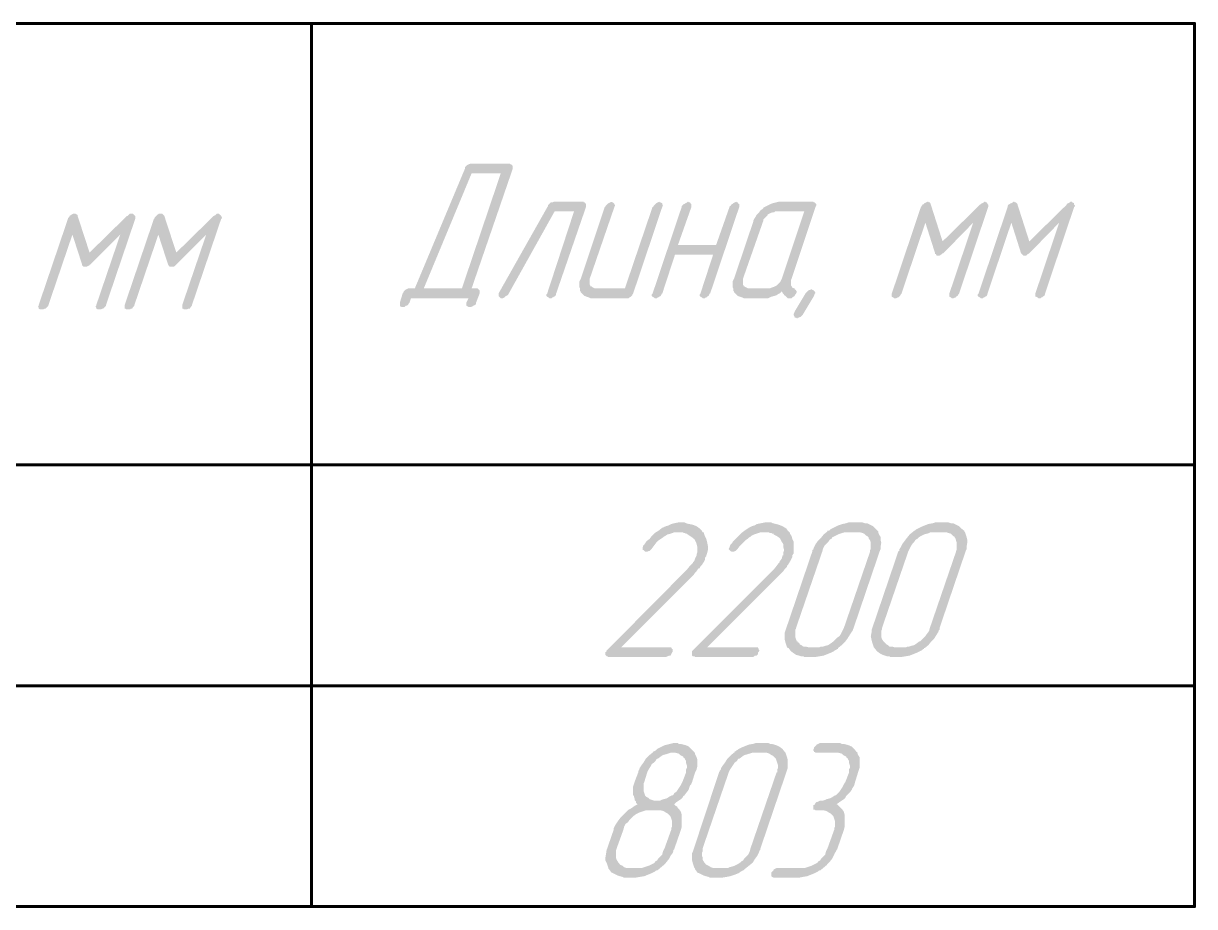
# Paper-space layout 'Layout1' of a CAD drawing. Extents: x -1 to 840, y -1 to 593.
# Drawn here: x 370.17 to 409.96, y 202 to 232 of the extents above; entities that cross this region are included whole.
import ezdxf

# ---------------------------------------------------------------- set-up
doc = ezdxf.new("R2010")
doc.units = 0
doc.header["$MEASUREMENT"] = 0
doc.layers.add('PDF _Геометрия', color=7, linetype='CONTINUOUS')
doc.layers.add('PDF _Сплошная заливка', color=7, linetype='CONTINUOUS')

psp = doc.layouts.get("Layout1")

# ---------------------------------------------------------------- hatches: boundary and pattern name
at = {"layer": 'PDF _Сплошная заливка', "transparency": 33554559}
h = psp.add_hatch(color=256, dxfattribs=at)
h.paths.add_polyline_path([(386.387, 226.905), (385.396, 226.905), (383.77, 222.994), (385.065, 222.994)], flags=0)
h.paths.add_polyline_path([(386.717, 227.21), (386.742, 227.21), (386.768, 227.185), (386.793, 227.159), (386.793, 227.109), (386.793, 227.058), (385.396, 222.994), (385.574, 222.994), (385.599, 222.994), (385.624, 222.968), (385.65, 222.943), (385.675, 222.918), (385.675, 222.892), (385.675, 222.841), (385.548, 222.511), (385.548, 222.511), (385.548, 222.486), (385.523, 222.435), (385.472, 222.41), (385.447, 222.41), (385.421, 222.384), (385.37, 222.359), (385.345, 222.359), (385.345, 222.359), (385.294, 222.359), (385.269, 222.384), (385.243, 222.384), (385.218, 222.41), (385.218, 222.41), (385.218, 222.46), (385.218, 222.511), (385.294, 222.664), (383.338, 222.664), (383.287, 222.511), (383.287, 222.511), (383.262, 222.486), (383.236, 222.435), (383.186, 222.41), (383.16, 222.41), (383.135, 222.384), (383.109, 222.359), (383.059, 222.359), (383.059, 222.359), (383.033, 222.359), (382.982, 222.384), (382.957, 222.384), (382.957, 222.41), (382.957, 222.435), (382.957, 222.46), (382.957, 222.511), (383.059, 222.841), (383.059, 222.841), (383.084, 222.867), (383.084, 222.892), (383.109, 222.918), (383.135, 222.943), (383.186, 222.968), (383.236, 222.994), (383.287, 222.994), (383.465, 222.994), (385.167, 227.058), (385.167, 227.083), (385.167, 227.083), (385.167, 227.109), (385.193, 227.134), (385.243, 227.185), (385.294, 227.21), (385.37, 227.236), (386.691, 227.236)], flags=0)
for points in [[(389.206, 225.915), (389.232, 225.915), (389.257, 225.889), (389.283, 225.864), (389.283, 225.813), (389.283, 225.762), (388.267, 222.816), (388.267, 222.816), (388.267, 222.791), (388.241, 222.74), (388.19, 222.714), (388.165, 222.689), (388.139, 222.689), (388.114, 222.664), (388.063, 222.664), (388.063, 222.664), (388.038, 222.664), (388.012, 222.689), (387.962, 222.714), (387.962, 222.714), (387.936, 222.74), (387.936, 222.765), (387.936, 222.791), (387.962, 222.816), (388.876, 225.61), (388.216, 225.61), (386.641, 222.791), (386.641, 222.791), (386.615, 222.765), (386.564, 222.74), (386.514, 222.689), (386.463, 222.664), (386.437, 222.664), (386.412, 222.664), (386.387, 222.664), (386.361, 222.689), (386.336, 222.714), (386.336, 222.714), (386.31, 222.74), (386.31, 222.765), (386.31, 222.816), (386.336, 222.867), (387.987, 225.788), (387.987, 225.813), (387.987, 225.813), (388.038, 225.864), (388.089, 225.915), (388.139, 225.915), (388.19, 225.94), (389.206, 225.94)], [(391.798, 225.915), (391.823, 225.915), (391.874, 225.889), (391.874, 225.864), (391.874, 225.864), (391.899, 225.813), (391.874, 225.762), (390.883, 222.816), (390.883, 222.816), (390.858, 222.791), (390.858, 222.765), (390.832, 222.74), (390.807, 222.714), (390.756, 222.689), (390.731, 222.664), (390.654, 222.664), (389.486, 222.664), (389.435, 222.664), (389.384, 222.689), (389.308, 222.714), (389.232, 222.74), (389.181, 222.791), (389.13, 222.841), (389.105, 222.867), (389.105, 222.892), (389.079, 222.918), (389.079, 222.994), (389.054, 223.045), (389.054, 223.121), (389.054, 223.222), (389.105, 223.324), (389.918, 225.762), (389.943, 225.762), (389.943, 225.788), (389.969, 225.813), (390.019, 225.864), (390.019, 225.864), (390.045, 225.889), (390.096, 225.915), (390.146, 225.94), (390.146, 225.94), (390.172, 225.915), (390.197, 225.915), (390.223, 225.889), (390.248, 225.864), (390.248, 225.864), (390.273, 225.813), (390.248, 225.762), (389.41, 223.324), (389.41, 223.299), (389.41, 223.299), (389.41, 223.273), (389.41, 223.222), (389.41, 223.172), (389.41, 223.121), (389.435, 223.095), (389.435, 223.07), (389.461, 223.07), (389.486, 223.045), (389.537, 223.019), (389.588, 222.994), (389.638, 222.994), (390.604, 222.994), (391.544, 225.762), (391.569, 225.762), (391.569, 225.788), (391.594, 225.813), (391.645, 225.864), (391.645, 225.864), (391.671, 225.889), (391.722, 225.915), (391.772, 225.94), (391.772, 225.94)], [(394.414, 225.915), (394.44, 225.915), (394.465, 225.889), (394.465, 225.864), (394.491, 225.864), (394.491, 225.813), (394.491, 225.762), (393.5, 222.816), (393.474, 222.816), (393.474, 222.791), (393.449, 222.74), (393.398, 222.714), (393.398, 222.689), (393.347, 222.689), (393.322, 222.664), (393.271, 222.664), (393.271, 222.664), (393.246, 222.664), (393.22, 222.689), (393.17, 222.714), (393.17, 222.714), (393.144, 222.74), (393.144, 222.765), (393.144, 222.791), (393.17, 222.816), (393.601, 224.137), (392.306, 224.137), (391.874, 222.816), (391.849, 222.816), (391.849, 222.791), (391.823, 222.74), (391.772, 222.714), (391.747, 222.689), (391.722, 222.689), (391.696, 222.664), (391.645, 222.664), (391.645, 222.664), (391.62, 222.664), (391.594, 222.689), (391.544, 222.714), (391.544, 222.714), (391.518, 222.74), (391.518, 222.765), (391.518, 222.791), (391.544, 222.816), (392.535, 225.762), (392.535, 225.762), (392.535, 225.788), (392.56, 225.813), (392.611, 225.864), (392.636, 225.864), (392.662, 225.889), (392.712, 225.915), (392.738, 225.94), (392.763, 225.94), (392.788, 225.915), (392.814, 225.915), (392.839, 225.889), (392.839, 225.864), (392.865, 225.864), (392.865, 225.813), (392.865, 225.762), (392.407, 224.467), (393.703, 224.467), (394.16, 225.762), (394.16, 225.762), (394.16, 225.788), (394.211, 225.813), (394.237, 225.864), (394.262, 225.864), (394.287, 225.889), (394.338, 225.915), (394.389, 225.94), (394.389, 225.94)], [(402.874, 225.915), (402.9, 225.915), (402.925, 225.889), (402.925, 225.864), (402.95, 225.839), (402.95, 225.813), (402.95, 225.788), (402.95, 225.762), (401.96, 222.816), (401.96, 222.816), (401.934, 222.791), (401.909, 222.74), (401.858, 222.714), (401.858, 222.689), (401.833, 222.689), (401.782, 222.664), (401.731, 222.664), (401.731, 222.664), (401.706, 222.664), (401.68, 222.689), (401.629, 222.714), (401.629, 222.714), (401.629, 222.74), (401.629, 222.765), (401.629, 222.791), (401.629, 222.816), (402.442, 225.229), (401.426, 224.188), (401.401, 224.188), (401.401, 224.188), (401.375, 224.162), (401.299, 224.111), (401.274, 224.111), (401.248, 224.111), (401.223, 224.111), (401.198, 224.111), (401.172, 224.162), (401.147, 224.162), (401.147, 224.188), (400.816, 225.229), (400.003, 222.816), (400.003, 222.816), (399.978, 222.791), (399.953, 222.74), (399.927, 222.714), (399.902, 222.689), (399.876, 222.689), (399.826, 222.664), (399.775, 222.664), (399.775, 222.664), (399.749, 222.664), (399.724, 222.689), (399.673, 222.714), (399.673, 222.714), (399.673, 222.74), (399.673, 222.765), (399.673, 222.791), (399.673, 222.816), (400.664, 225.762), (400.664, 225.762), (400.689, 225.788), (400.715, 225.839), (400.766, 225.864), (400.766, 225.889), (400.791, 225.889), (400.842, 225.915), (400.893, 225.94), (400.918, 225.94), (400.943, 225.915), (400.943, 225.915), (400.969, 225.915), (400.969, 225.889), (400.994, 225.889), (400.994, 225.864), (401.401, 224.594), (402.671, 225.839), (402.696, 225.864), (402.696, 225.864), (402.747, 225.889), (402.798, 225.915), (402.823, 225.94), (402.849, 225.94)], [(405.796, 225.915), (405.821, 225.915), (405.872, 225.889), (405.872, 225.864), (405.872, 225.839), (405.897, 225.813), (405.897, 225.788), (405.872, 225.762), (404.881, 222.816), (404.881, 222.816), (404.881, 222.791), (404.856, 222.74), (404.805, 222.714), (404.78, 222.689), (404.754, 222.689), (404.729, 222.664), (404.678, 222.664), (404.678, 222.664), (404.653, 222.664), (404.627, 222.689), (404.576, 222.714), (404.551, 222.714), (404.551, 222.74), (404.551, 222.765), (404.551, 222.791), (404.551, 222.816), (405.364, 225.229), (404.348, 224.188), (404.348, 224.188), (404.348, 224.188), (404.297, 224.162), (404.246, 224.111), (404.221, 224.111), (404.17, 224.111), (404.17, 224.111), (404.144, 224.111), (404.094, 224.162), (404.094, 224.162), (404.068, 224.188), (403.738, 225.229), (402.925, 222.816), (402.925, 222.816), (402.925, 222.791), (402.9, 222.74), (402.849, 222.714), (402.823, 222.689), (402.798, 222.689), (402.773, 222.664), (402.722, 222.664), (402.722, 222.664), (402.696, 222.664), (402.671, 222.689), (402.62, 222.714), (402.62, 222.714), (402.595, 222.74), (402.595, 222.765), (402.595, 222.791), (402.62, 222.816), (403.611, 225.762), (403.611, 225.762), (403.611, 225.788), (403.636, 225.839), (403.687, 225.864), (403.713, 225.889), (403.738, 225.889), (403.789, 225.915), (403.814, 225.94), (403.84, 225.94), (403.865, 225.915), (403.89, 225.915), (403.89, 225.915), (403.916, 225.889), (403.916, 225.889), (403.941, 225.864), (404.348, 224.594), (405.618, 225.839), (405.618, 225.864), (405.618, 225.864), (405.669, 225.889), (405.72, 225.915), (405.745, 225.94), (405.796, 225.94)], [(373.887, 225.534), (373.913, 225.508), (373.938, 225.483), (373.938, 225.483), (373.964, 225.458), (373.964, 225.407), (373.964, 225.381), (373.964, 225.356), (372.973, 222.435), (372.973, 222.41), (372.947, 222.384), (372.922, 222.359), (372.871, 222.308), (372.871, 222.308), (372.846, 222.308), (372.795, 222.283), (372.744, 222.283), (372.744, 222.283), (372.719, 222.283), (372.693, 222.283), (372.643, 222.308), (372.643, 222.308), (372.643, 222.333), (372.617, 222.384), (372.643, 222.41), (372.643, 222.435), (373.456, 224.823), (372.439, 223.807), (372.414, 223.807), (372.414, 223.781), (372.363, 223.756), (372.312, 223.73), (372.287, 223.73), (372.262, 223.73), (372.236, 223.73), (372.211, 223.73), (372.185, 223.756), (372.16, 223.781), (372.16, 223.807), (371.83, 224.823), (371.017, 222.435), (371.017, 222.41), (370.991, 222.384), (370.966, 222.359), (370.915, 222.308), (370.915, 222.308), (370.89, 222.308), (370.839, 222.283), (370.788, 222.283), (370.788, 222.283), (370.763, 222.283), (370.737, 222.283), (370.686, 222.308), (370.686, 222.308), (370.686, 222.333), (370.661, 222.384), (370.686, 222.41), (370.686, 222.435), (371.677, 225.356), (371.677, 225.381), (371.703, 225.407), (371.728, 225.432), (371.753, 225.483), (371.779, 225.483), (371.804, 225.508), (371.855, 225.534), (371.906, 225.534), (371.931, 225.534), (371.931, 225.534), (371.957, 225.508), (371.957, 225.508), (371.982, 225.508), (372.007, 225.483), (372.007, 225.458), (372.414, 224.213), (373.684, 225.458), (373.71, 225.458), (373.71, 225.458), (373.735, 225.483), (373.786, 225.534), (373.837, 225.534), (373.862, 225.534)], [(376.809, 225.534), (376.834, 225.508), (376.86, 225.483), (376.885, 225.483), (376.885, 225.458), (376.911, 225.407), (376.911, 225.381), (376.885, 225.356), (375.894, 222.435), (375.894, 222.41), (375.869, 222.384), (375.844, 222.359), (375.818, 222.308), (375.793, 222.308), (375.767, 222.308), (375.717, 222.283), (375.691, 222.283), (375.666, 222.283), (375.666, 222.283), (375.615, 222.283), (375.59, 222.308), (375.564, 222.308), (375.564, 222.333), (375.564, 222.384), (375.564, 222.41), (375.564, 222.435), (376.377, 224.823), (375.361, 223.807), (375.361, 223.807), (375.335, 223.781), (375.31, 223.756), (375.259, 223.73), (375.234, 223.73), (375.183, 223.73), (375.183, 223.73), (375.158, 223.73), (375.107, 223.756), (375.107, 223.781), (375.081, 223.807), (374.751, 224.823), (373.938, 222.435), (373.938, 222.41), (373.913, 222.384), (373.887, 222.359), (373.862, 222.308), (373.837, 222.308), (373.811, 222.308), (373.786, 222.283), (373.735, 222.283), (373.71, 222.283), (373.71, 222.283), (373.659, 222.283), (373.633, 222.308), (373.608, 222.308), (373.608, 222.333), (373.608, 222.384), (373.608, 222.41), (373.608, 222.435), (374.599, 225.356), (374.624, 225.381), (374.624, 225.407), (374.65, 225.432), (374.7, 225.483), (374.7, 225.483), (374.726, 225.508), (374.777, 225.534), (374.827, 225.534), (374.853, 225.534), (374.878, 225.534), (374.904, 225.508), (374.904, 225.508), (374.904, 225.508), (374.929, 225.483), (374.954, 225.458), (375.361, 224.213), (376.631, 225.458), (376.631, 225.458), (376.631, 225.458), (376.682, 225.483), (376.733, 225.534), (376.758, 225.534), (376.784, 225.534)], [(396.98, 222.943), (397.006, 222.943), (397.031, 222.918), (397.031, 222.918), (397.056, 222.892), (397.082, 222.841), (397.056, 222.816), (397.056, 222.816), (397.031, 222.74), (396.65, 222.105), (396.625, 222.079), (396.574, 222.029), (396.548, 222.029), (396.548, 222.029), (396.523, 222.003), (396.472, 222.003), (396.472, 221.978), (396.447, 221.978), (396.421, 222.003), (396.371, 222.003), (396.371, 222.029), (396.371, 222.029), (396.345, 222.079), (396.345, 222.105), (396.345, 222.13), (396.345, 222.13), (396.371, 222.206), (396.752, 222.841), (396.777, 222.867), (396.802, 222.892), (396.828, 222.918), (396.828, 222.918), (396.879, 222.943), (396.904, 222.943), (396.93, 222.968), (396.955, 222.968)], [(392.611, 215.044), (392.636, 215.044), (392.687, 215.018), (392.788, 214.993), (392.916, 214.967), (393.043, 214.917), (393.144, 214.84), (393.22, 214.764), (393.246, 214.713), (393.246, 214.713), (393.271, 214.713), (393.297, 214.688), (393.297, 214.663), (393.322, 214.586), (393.373, 214.485), (393.398, 214.383), (393.424, 214.256), (393.424, 214.18), (393.424, 214.104), (393.398, 214.002), (393.373, 213.926), (393.373, 213.926), (393.373, 213.901), (393.347, 213.875), (393.322, 213.824), (393.322, 213.774), (393.297, 213.723), (393.22, 213.596), (393.22, 213.596), (393.195, 213.57), (393.17, 213.545), (393.144, 213.494), (393.093, 213.469), (393.043, 213.393), (392.992, 213.342), (392.941, 213.266), (390.477, 210.802), (392.128, 210.802), (392.153, 210.802), (392.179, 210.802), (392.204, 210.751), (392.23, 210.751), (392.23, 210.726), (392.23, 210.7), (392.23, 210.649), (392.23, 210.649), (392.204, 210.624), (392.179, 210.573), (392.153, 210.522), (392.128, 210.522), (392.103, 210.522), (392.052, 210.497), (392.001, 210.472), (390.045, 210.472), (390.019, 210.497), (389.994, 210.497), (389.969, 210.522), (389.943, 210.548), (389.943, 210.573), (389.943, 210.599), (389.943, 210.649), (389.969, 210.649), (389.969, 210.675), (390.019, 210.726), (392.712, 213.443), (392.814, 213.57), (392.916, 213.672), (392.916, 213.697), (392.941, 213.697), (392.941, 213.723), (392.966, 213.748), (392.992, 213.824), (393.043, 213.926), (393.043, 213.926), (393.043, 213.926), (393.043, 213.977), (393.068, 214.028), (393.068, 214.104), (393.068, 214.205), (393.043, 214.307), (393.017, 214.383), (392.992, 214.434), (392.966, 214.485), (392.941, 214.485), (392.941, 214.51), (392.916, 214.51), (392.89, 214.536), (392.814, 214.586), (392.738, 214.637), (392.738, 214.637), (392.712, 214.663), (392.687, 214.663), (392.636, 214.688), (392.611, 214.688), (392.56, 214.713), (392.433, 214.713), (392.407, 214.713), (392.357, 214.713), (392.28, 214.713), (392.23, 214.688), (392.153, 214.663), (392.052, 214.637), (391.976, 214.586), (391.976, 214.586), (391.925, 214.561), (391.899, 214.536), (391.823, 214.485), (391.747, 214.434), (391.671, 214.358), (391.594, 214.256), (391.518, 214.155), (391.518, 214.155), (391.493, 214.129), (391.467, 214.104), (391.442, 214.078), (391.417, 214.078), (391.417, 214.078), (391.366, 214.053), (391.34, 214.053), (391.315, 214.053), (391.29, 214.053), (391.264, 214.078), (391.239, 214.104), (391.213, 214.104), (391.213, 214.129), (391.213, 214.155), (391.213, 214.205), (391.239, 214.282), (391.239, 214.282), (391.264, 214.282), (391.264, 214.307), (391.29, 214.332), (391.34, 214.409), (391.442, 214.485), (391.518, 214.586), (391.62, 214.688), (391.747, 214.764), (391.874, 214.866), (391.874, 214.866), (391.899, 214.866), (391.925, 214.891), (392.001, 214.917), (392.077, 214.942), (392.179, 214.993), (392.28, 215.018), (392.407, 215.044), (392.535, 215.044), (392.585, 215.044)], [(395.532, 215.044), (395.583, 215.044), (395.634, 215.018), (395.735, 214.993), (395.837, 214.967), (395.964, 214.917), (396.091, 214.84), (396.142, 214.764), (396.193, 214.713), (396.193, 214.713), (396.193, 214.713), (396.218, 214.688), (396.218, 214.663), (396.269, 214.586), (396.294, 214.485), (396.345, 214.383), (396.345, 214.256), (396.345, 214.18), (396.345, 214.104), (396.345, 214.002), (396.294, 213.926), (396.294, 213.926), (396.294, 213.901), (396.294, 213.875), (396.269, 213.824), (396.244, 213.774), (396.218, 213.723), (396.142, 213.596), (396.142, 213.596), (396.117, 213.57), (396.117, 213.545), (396.066, 213.494), (396.04, 213.469), (395.99, 213.393), (395.939, 213.342), (395.862, 213.266), (393.398, 210.802), (395.05, 210.802), (395.075, 210.802), (395.126, 210.802), (395.151, 210.751), (395.151, 210.751), (395.151, 210.726), (395.177, 210.7), (395.151, 210.649), (395.151, 210.649), (395.126, 210.624), (395.126, 210.573), (395.075, 210.522), (395.05, 210.522), (395.024, 210.522), (394.999, 210.497), (394.948, 210.472), (392.992, 210.472), (392.966, 210.497), (392.916, 210.497), (392.89, 210.522), (392.89, 210.548), (392.89, 210.573), (392.89, 210.599), (392.89, 210.649), (392.89, 210.649), (392.89, 210.675), (392.941, 210.726), (395.659, 213.443), (395.761, 213.57), (395.837, 213.672), (395.862, 213.697), (395.862, 213.697), (395.862, 213.723), (395.888, 213.748), (395.939, 213.824), (395.964, 213.926), (395.964, 213.926), (395.99, 213.926), (395.99, 213.977), (395.99, 214.028), (396.015, 214.104), (395.99, 214.205), (395.99, 214.307), (395.939, 214.383), (395.913, 214.434), (395.888, 214.485), (395.888, 214.485), (395.862, 214.51), (395.862, 214.51), (395.837, 214.536), (395.761, 214.586), (395.659, 214.637), (395.659, 214.637), (395.659, 214.663), (395.608, 214.663), (395.583, 214.688), (395.532, 214.688), (395.481, 214.713), (395.38, 214.713), (395.329, 214.713), (395.278, 214.713), (395.227, 214.713), (395.151, 214.688), (395.075, 214.663), (394.999, 214.637), (394.897, 214.586), (394.897, 214.586), (394.872, 214.561), (394.821, 214.536), (394.77, 214.485), (394.694, 214.434), (394.618, 214.358), (394.516, 214.256), (394.44, 214.155), (394.44, 214.155), (394.414, 214.129), (394.389, 214.104), (394.364, 214.078), (394.364, 214.078), (394.338, 214.078), (394.313, 214.053), (394.262, 214.053), (394.262, 214.053), (394.237, 214.053), (394.186, 214.078), (394.16, 214.104), (394.16, 214.104), (394.135, 214.129), (394.135, 214.155), (394.16, 214.205), (394.186, 214.282), (394.186, 214.282), (394.186, 214.282), (394.211, 214.307), (394.237, 214.332), (394.287, 214.409), (394.364, 214.485), (394.465, 214.586), (394.567, 214.688), (394.668, 214.764), (394.821, 214.866), (394.821, 214.866), (394.821, 214.866), (394.872, 214.891), (394.922, 214.917), (394.999, 214.942), (395.1, 214.993), (395.227, 215.018), (395.354, 215.044), (395.456, 215.044), (395.507, 215.044)], [(397.971, 207.525), (398.022, 207.525), (398.124, 207.5), (398.225, 207.474), (398.327, 207.424), (398.403, 207.347), (398.479, 207.246), (398.505, 207.246), (398.505, 207.22), (398.53, 207.144), (398.581, 207.068), (398.581, 206.966), (398.581, 206.839), (398.581, 206.712), (398.555, 206.636), (398.53, 206.56), (398.428, 206.23), (398.403, 206.128), (398.378, 206.077), (398.327, 206.001), (398.327, 206.001), (398.327, 205.976), (398.301, 205.95), (398.251, 205.874), (398.2, 205.823), (398.174, 205.798), (398.174, 205.798), (398.124, 205.747), (398.098, 205.696), (398.047, 205.646), (397.971, 205.595), (397.895, 205.544), (397.793, 205.468), (397.819, 205.468), (397.844, 205.442), (397.869, 205.417), (397.895, 205.392), (397.946, 205.341), (397.996, 205.29), (398.047, 205.214), (398.073, 205.112), (398.073, 205.112), (398.073, 205.087), (398.073, 205.036), (398.073, 204.985), (398.073, 204.884), (398.073, 204.807), (398.073, 204.706), (398.047, 204.604), (397.819, 203.944), (397.819, 203.944), (397.819, 203.944), (397.793, 203.918), (397.793, 203.893), (397.742, 203.817), (397.692, 203.715), (397.641, 203.614), (397.539, 203.487), (397.438, 203.385), (397.285, 203.258), (397.285, 203.258), (397.285, 203.258), (397.26, 203.233), (397.234, 203.233), (397.184, 203.207), (397.158, 203.182), (397.056, 203.131), (396.93, 203.08), (396.802, 203.029), (396.65, 203.004), (396.523, 202.979), (395.685, 202.979), (395.659, 202.979), (395.608, 203.004), (395.583, 203.029), (395.583, 203.029), (395.583, 203.055), (395.583, 203.106), (395.583, 203.156), (395.583, 203.156), (395.608, 203.182), (395.634, 203.207), (395.659, 203.233), (395.659, 203.258), (395.71, 203.283), (395.761, 203.309), (395.812, 203.309), (396.675, 203.309), (396.726, 203.309), (396.802, 203.334), (396.879, 203.36), (396.955, 203.385), (397.056, 203.436), (397.158, 203.487), (397.158, 203.512), (397.184, 203.537), (397.234, 203.563), (397.285, 203.639), (397.336, 203.69), (397.412, 203.766), (397.438, 203.868), (397.488, 203.969), (397.717, 204.604), (397.717, 204.63), (397.717, 204.655), (397.742, 204.706), (397.742, 204.757), (397.742, 204.833), (397.742, 204.909), (397.717, 204.985), (397.692, 205.061), (397.666, 205.087), (397.666, 205.087), (397.615, 205.138), (397.59, 205.163), (397.539, 205.188), (397.463, 205.239), (397.361, 205.265), (397.285, 205.265), (397.107, 205.265), (397.082, 205.265), (397.056, 205.29), (397.006, 205.29), (397.006, 205.315), (397.006, 205.341), (397.006, 205.366), (397.006, 205.417), (397.006, 205.442), (397.031, 205.442), (397.056, 205.468), (397.082, 205.519), (397.107, 205.544), (397.133, 205.544), (397.184, 205.569), (397.234, 205.595), (397.285, 205.595), (397.336, 205.595), (397.412, 205.62), (397.463, 205.646), (397.565, 205.671), (397.666, 205.722), (397.742, 205.773), (397.768, 205.773), (397.793, 205.798), (397.844, 205.849), (397.895, 205.9), (397.946, 205.976), (397.996, 206.052), (398.047, 206.154), (398.098, 206.23), (398.225, 206.56), (398.225, 206.56), (398.225, 206.611), (398.225, 206.662), (398.251, 206.712), (398.251, 206.789), (398.225, 206.865), (398.225, 206.941), (398.174, 207.017), (398.174, 207.043), (398.149, 207.043), (398.124, 207.093), (398.073, 207.119), (398.022, 207.144), (397.971, 207.195), (397.869, 207.22), (397.793, 207.22), (397.107, 207.22), (397.082, 207.22), (397.056, 207.246), (397.031, 207.246), (397.031, 207.271), (397.006, 207.297), (397.006, 207.322), (397.031, 207.373), (397.031, 207.398), (397.031, 207.398), (397.056, 207.424), (397.107, 207.474), (397.107, 207.5), (397.133, 207.5), (397.184, 207.525), (397.234, 207.551), (397.92, 207.551)]]:
    psp.add_hatch(color=256, dxfattribs=at).paths.add_polyline_path(points)
h = psp.add_hatch(color=256, dxfattribs=at)
h.paths.add_polyline_path([(396.701, 225.61), (395.71, 225.61), (395.685, 225.585), (395.659, 225.585), (395.558, 225.559), (395.507, 225.534), (395.456, 225.508), (395.456, 225.508), (395.456, 225.483), (395.431, 225.458), (395.405, 225.432), (395.329, 225.356), (395.304, 225.331), (395.304, 225.28), (394.618, 223.324), (394.618, 223.299), (394.618, 223.299), (394.618, 223.273), (394.618, 223.222), (394.618, 223.172), (394.618, 223.121), (394.643, 223.095), (394.643, 223.07), (394.668, 223.07), (394.694, 223.045), (394.745, 223.019), (394.796, 222.994), (394.846, 222.994), (395.507, 222.994), (395.532, 222.994), (395.583, 223.019), (395.659, 223.045), (395.71, 223.07), (395.761, 223.095), (395.761, 223.095), (395.761, 223.095), (395.786, 223.121), (395.812, 223.146), (395.888, 223.222), (395.913, 223.273), (395.939, 223.324)], flags=0)
h.paths.add_polyline_path([(397.031, 225.915), (397.056, 225.915), (397.082, 225.889), (397.107, 225.864), (397.107, 225.813), (397.082, 225.762), (396.269, 223.324), (396.269, 223.299), (396.244, 223.299), (396.244, 223.273), (396.244, 223.248), (396.244, 223.197), (396.244, 223.121), (396.244, 223.095), (396.269, 223.07), (396.294, 223.019), (396.371, 222.994), (396.371, 222.994), (396.371, 222.968), (396.421, 222.943), (396.421, 222.918), (396.447, 222.892), (396.447, 222.867), (396.421, 222.816), (396.421, 222.816), (396.396, 222.791), (396.371, 222.74), (396.345, 222.714), (396.32, 222.714), (396.294, 222.689), (396.269, 222.664), (396.218, 222.664), (396.167, 222.664), (396.142, 222.664), (396.117, 222.689), (396.091, 222.714), (396.04, 222.765), (396.015, 222.765), (396.015, 222.765), (396.015, 222.791), (395.99, 222.816), (395.964, 222.841), (395.939, 222.892), (395.939, 222.892), (395.888, 222.841), (395.837, 222.816), (395.761, 222.765), (395.685, 222.74), (395.583, 222.714), (395.481, 222.664), (395.38, 222.664), (394.694, 222.664), (394.643, 222.664), (394.592, 222.689), (394.516, 222.714), (394.44, 222.74), (394.389, 222.791), (394.338, 222.841), (394.313, 222.867), (394.313, 222.892), (394.287, 222.918), (394.287, 222.994), (394.262, 223.045), (394.262, 223.121), (394.262, 223.222), (394.313, 223.324), (394.973, 225.28), (394.973, 225.28), (394.973, 225.305), (394.999, 225.356), (395.05, 225.432), (395.075, 225.483), (395.151, 225.559), (395.202, 225.635), (395.304, 225.712), (395.304, 225.737), (395.354, 225.762), (395.405, 225.788), (395.456, 225.813), (395.558, 225.864), (395.634, 225.889), (395.735, 225.915), (395.837, 225.94), (397.006, 225.94)], flags=0)
h = psp.add_hatch(color=256, dxfattribs=at)
h.paths.add_polyline_path([(398.505, 214.713), (398.124, 214.713), (398.073, 214.713), (397.996, 214.688), (397.92, 214.663), (397.844, 214.637), (397.742, 214.586), (397.641, 214.536), (397.641, 214.51), (397.615, 214.485), (397.565, 214.459), (397.514, 214.383), (397.463, 214.332), (397.387, 214.256), (397.336, 214.155), (397.311, 214.053), (396.421, 211.462), (396.421, 211.437), (396.396, 211.411), (396.396, 211.361), (396.396, 211.31), (396.396, 211.234), (396.396, 211.157), (396.421, 211.081), (396.447, 211.005), (396.472, 211.005), (396.472, 210.98), (396.523, 210.954), (396.548, 210.903), (396.599, 210.878), (396.675, 210.827), (396.752, 210.827), (396.853, 210.802), (397.209, 210.802), (397.26, 210.827), (397.336, 210.827), (397.412, 210.853), (397.514, 210.878), (397.59, 210.929), (397.692, 211.005), (397.692, 211.005), (397.717, 211.03), (397.768, 211.081), (397.819, 211.132), (397.895, 211.183), (397.946, 211.259), (397.996, 211.361), (398.047, 211.462), (398.936, 214.053), (398.936, 214.078), (398.936, 214.104), (398.962, 214.155), (398.962, 214.205), (398.962, 214.282), (398.962, 214.358), (398.936, 214.434), (398.886, 214.51), (398.886, 214.536), (398.86, 214.561), (398.835, 214.586), (398.784, 214.612), (398.733, 214.663), (398.682, 214.688), (398.581, 214.713)], flags=0)
h.paths.add_polyline_path([(398.682, 215.044), (398.759, 215.018), (398.835, 215.018), (398.936, 214.967), (399.038, 214.917), (399.114, 214.84), (399.191, 214.764), (399.216, 214.739), (399.216, 214.713), (399.241, 214.637), (399.292, 214.561), (399.292, 214.459), (399.317, 214.358), (399.292, 214.205), (399.292, 214.129), (399.267, 214.078), (398.378, 211.462), (398.378, 211.437), (398.352, 211.437), (398.352, 211.411), (398.352, 211.386), (398.301, 211.31), (398.251, 211.234), (398.174, 211.107), (398.098, 211.005), (397.971, 210.878), (397.844, 210.776), (397.844, 210.776), (397.844, 210.751), (397.819, 210.751), (397.793, 210.726), (397.742, 210.7), (397.717, 210.675), (397.615, 210.624), (397.488, 210.573), (397.361, 210.522), (397.209, 210.497), (397.056, 210.472), (396.701, 210.472), (396.675, 210.497), (396.599, 210.497), (396.523, 210.522), (396.421, 210.548), (396.345, 210.599), (396.244, 210.675), (396.167, 210.776), (396.142, 210.776), (396.117, 210.802), (396.091, 210.878), (396.066, 210.954), (396.04, 211.056), (396.04, 211.183), (396.04, 211.31), (396.066, 211.386), (396.091, 211.462), (396.98, 214.078), (396.98, 214.078), (396.98, 214.078), (396.98, 214.104), (397.006, 214.129), (397.031, 214.205), (397.082, 214.307), (397.158, 214.409), (397.26, 214.51), (397.361, 214.637), (397.488, 214.739), (397.488, 214.764), (397.514, 214.764), (397.539, 214.764), (397.565, 214.79), (397.59, 214.815), (397.641, 214.84), (397.742, 214.891), (397.844, 214.942), (397.996, 214.993), (398.124, 215.018), (398.2, 215.044), (398.657, 215.044)], flags=0)
h = psp.add_hatch(color=256, dxfattribs=at)
h.paths.add_polyline_path([(401.426, 214.713), (401.045, 214.713), (400.994, 214.713), (400.943, 214.688), (400.867, 214.663), (400.766, 214.637), (400.664, 214.586), (400.588, 214.536), (400.562, 214.51), (400.537, 214.485), (400.486, 214.459), (400.435, 214.383), (400.385, 214.332), (400.334, 214.256), (400.283, 214.155), (400.232, 214.053), (399.343, 211.462), (399.343, 211.437), (399.343, 211.411), (399.317, 211.361), (399.317, 211.31), (399.317, 211.234), (399.317, 211.157), (399.343, 211.081), (399.394, 211.005), (399.394, 211.005), (399.419, 210.98), (399.445, 210.954), (399.495, 210.903), (399.546, 210.878), (399.597, 210.827), (399.699, 210.827), (399.775, 210.802), (400.156, 210.802), (400.207, 210.827), (400.258, 210.827), (400.334, 210.853), (400.435, 210.878), (400.512, 210.929), (400.613, 211.005), (400.639, 211.005), (400.664, 211.03), (400.715, 211.081), (400.766, 211.132), (400.816, 211.183), (400.867, 211.259), (400.943, 211.361), (400.969, 211.462), (401.858, 214.053), (401.858, 214.078), (401.883, 214.104), (401.883, 214.155), (401.883, 214.205), (401.883, 214.282), (401.883, 214.358), (401.858, 214.434), (401.833, 214.51), (401.807, 214.536), (401.807, 214.561), (401.756, 214.586), (401.731, 214.612), (401.68, 214.663), (401.604, 214.688), (401.528, 214.713)], flags=0)
h.paths.add_polyline_path([(401.604, 215.044), (401.68, 215.018), (401.756, 215.018), (401.858, 214.967), (401.96, 214.917), (402.036, 214.84), (402.137, 214.764), (402.137, 214.739), (402.163, 214.713), (402.188, 214.637), (402.214, 214.561), (402.239, 214.459), (402.239, 214.358), (402.214, 214.205), (402.214, 214.129), (402.188, 214.078), (401.299, 211.462), (401.299, 211.437), (401.299, 211.437), (401.299, 211.411), (401.274, 211.386), (401.248, 211.31), (401.198, 211.234), (401.121, 211.107), (401.02, 211.005), (400.918, 210.878), (400.791, 210.776), (400.766, 210.776), (400.766, 210.751), (400.74, 210.751), (400.715, 210.726), (400.689, 210.7), (400.639, 210.675), (400.537, 210.624), (400.41, 210.573), (400.283, 210.522), (400.13, 210.497), (399.978, 210.472), (399.622, 210.472), (399.597, 210.497), (399.521, 210.497), (399.445, 210.522), (399.368, 210.548), (399.267, 210.599), (399.165, 210.675), (399.089, 210.776), (399.089, 210.776), (399.064, 210.802), (399.038, 210.878), (399.013, 210.954), (398.987, 211.056), (398.962, 211.183), (398.987, 211.31), (398.987, 211.386), (399.013, 211.462), (399.902, 214.078), (399.902, 214.078), (399.927, 214.078), (399.927, 214.104), (399.927, 214.129), (399.978, 214.205), (400.029, 214.307), (400.105, 214.409), (400.181, 214.51), (400.283, 214.637), (400.41, 214.739), (400.435, 214.764), (400.435, 214.764), (400.461, 214.764), (400.486, 214.79), (400.512, 214.815), (400.562, 214.84), (400.664, 214.891), (400.791, 214.942), (400.918, 214.993), (401.07, 215.018), (401.147, 215.044), (401.579, 215.044)], flags=0)
h = psp.add_hatch(color=256, dxfattribs=at)
h.paths.add_polyline_path([(392.255, 207.22), (392.204, 207.22), (392.153, 207.22), (392.077, 207.195), (392.001, 207.17), (391.899, 207.144), (391.823, 207.093), (391.722, 207.017), (391.696, 207.017), (391.671, 206.992), (391.645, 206.941), (391.594, 206.89), (391.518, 206.839), (391.467, 206.738), (391.417, 206.662), (391.366, 206.56), (391.264, 206.23), (391.264, 206.23), (391.239, 206.179), (391.239, 206.128), (391.239, 206.077), (391.239, 206.001), (391.239, 205.925), (391.264, 205.849), (391.29, 205.773), (391.29, 205.773), (391.315, 205.747), (391.34, 205.722), (391.391, 205.696), (391.442, 205.646), (391.518, 205.62), (391.594, 205.595), (391.696, 205.595), (391.747, 205.595), (391.798, 205.595), (391.849, 205.62), (391.925, 205.646), (392.026, 205.671), (392.103, 205.722), (392.204, 205.773), (392.23, 205.773), (392.255, 205.798), (392.28, 205.849), (392.357, 205.9), (392.407, 205.976), (392.458, 206.052), (392.509, 206.128), (392.56, 206.23), (392.687, 206.56), (392.687, 206.585), (392.687, 206.611), (392.687, 206.662), (392.712, 206.712), (392.712, 206.789), (392.687, 206.865), (392.687, 206.941), (392.636, 207.017), (392.636, 207.043), (392.611, 207.043), (392.585, 207.093), (392.535, 207.119), (392.484, 207.144), (392.433, 207.195), (392.331, 207.22)], flags=0)
h.paths.add_polyline_path([(391.747, 205.265), (391.366, 205.265), (391.315, 205.265), (391.239, 205.239), (391.163, 205.214), (391.086, 205.188), (390.985, 205.138), (390.883, 205.061), (390.883, 205.061), (390.858, 205.036), (390.807, 204.985), (390.756, 204.934), (390.705, 204.858), (390.629, 204.807), (390.578, 204.706), (390.553, 204.604), (390.324, 203.969), (390.324, 203.944), (390.299, 203.918), (390.299, 203.868), (390.299, 203.817), (390.299, 203.741), (390.299, 203.664), (390.324, 203.588), (390.375, 203.512), (390.375, 203.487), (390.401, 203.487), (390.426, 203.436), (390.451, 203.41), (390.527, 203.385), (390.578, 203.334), (390.654, 203.309), (390.756, 203.309), (391.137, 203.309), (391.188, 203.309), (391.264, 203.334), (391.34, 203.36), (391.417, 203.385), (391.518, 203.436), (391.62, 203.487), (391.62, 203.512), (391.645, 203.537), (391.696, 203.563), (391.747, 203.639), (391.798, 203.69), (391.874, 203.766), (391.899, 203.868), (391.95, 203.969), (392.179, 204.604), (392.179, 204.63), (392.179, 204.655), (392.204, 204.706), (392.204, 204.757), (392.204, 204.833), (392.204, 204.909), (392.179, 204.985), (392.153, 205.061), (392.128, 205.087), (392.128, 205.087), (392.077, 205.138), (392.052, 205.163), (392.001, 205.188), (391.925, 205.239), (391.823, 205.265)], flags=0)
h.paths.add_polyline_path([(392.433, 207.525), (392.484, 207.525), (392.585, 207.5), (392.687, 207.474), (392.788, 207.424), (392.865, 207.347), (392.966, 207.246), (392.966, 207.246), (392.966, 207.246), (392.992, 207.195), (392.992, 207.17), (393.017, 207.119), (393.043, 207.068), (393.068, 206.992), (393.068, 206.941), (393.068, 206.763), (393.043, 206.662), (392.992, 206.56), (392.89, 206.23), (392.89, 206.23), (392.865, 206.179), (392.865, 206.154), (392.814, 206.103), (392.788, 206.027), (392.763, 205.95), (392.662, 205.823), (392.636, 205.798), (392.636, 205.773), (392.585, 205.747), (392.56, 205.696), (392.509, 205.646), (392.433, 205.595), (392.357, 205.544), (392.28, 205.468), (392.28, 205.468), (392.306, 205.442), (392.331, 205.417), (392.382, 205.392), (392.407, 205.341), (392.458, 205.29), (392.509, 205.214), (392.535, 205.112), (392.535, 205.112), (392.535, 205.087), (392.535, 205.036), (392.535, 204.985), (392.535, 204.884), (392.535, 204.807), (392.535, 204.706), (392.509, 204.604), (392.28, 203.944), (392.28, 203.944), (392.28, 203.944), (392.255, 203.918), (392.255, 203.893), (392.23, 203.817), (392.153, 203.715), (392.103, 203.614), (392.001, 203.487), (391.899, 203.385), (391.747, 203.258), (391.747, 203.258), (391.747, 203.258), (391.722, 203.233), (391.696, 203.233), (391.645, 203.207), (391.62, 203.182), (391.518, 203.131), (391.391, 203.08), (391.264, 203.029), (391.112, 203.004), (390.959, 202.979), (390.604, 202.979), (390.578, 202.979), (390.527, 203.004), (390.426, 203.029), (390.35, 203.055), (390.248, 203.106), (390.146, 203.156), (390.07, 203.258), (390.045, 203.283), (390.045, 203.309), (390.019, 203.385), (389.994, 203.461), (389.943, 203.563), (389.943, 203.664), (389.969, 203.817), (389.969, 203.868), (389.994, 203.944), (390.223, 204.604), (390.223, 204.63), (390.223, 204.655), (390.248, 204.706), (390.273, 204.757), (390.324, 204.833), (390.375, 204.909), (390.451, 205.011), (390.527, 205.087), (390.527, 205.087), (390.553, 205.112), (390.604, 205.163), (390.654, 205.214), (390.731, 205.29), (390.832, 205.341), (390.934, 205.417), (391.036, 205.468), (391.036, 205.468), (391.01, 205.493), (390.985, 205.519), (390.985, 205.569), (390.934, 205.62), (390.934, 205.671), (390.909, 205.747), (390.883, 205.798), (390.883, 205.823), (390.883, 205.849), (390.883, 205.874), (390.883, 205.925), (390.883, 206.001), (390.883, 206.077), (390.909, 206.154), (390.934, 206.23), (391.061, 206.56), (391.061, 206.56), (391.061, 206.585), (391.061, 206.611), (391.086, 206.636), (391.112, 206.712), (391.163, 206.789), (391.239, 206.89), (391.315, 207.017), (391.442, 207.144), (391.569, 207.246), (391.569, 207.271), (391.594, 207.271), (391.645, 207.297), (391.696, 207.347), (391.747, 207.373), (391.798, 207.398), (391.95, 207.474), (392.153, 207.525), (392.255, 207.551), (392.407, 207.551)], flags=0)
h = psp.add_hatch(color=256, dxfattribs=at)
h.paths.add_polyline_path([(395.329, 207.22), (394.973, 207.22), (394.922, 207.22), (394.846, 207.195), (394.77, 207.17), (394.668, 207.144), (394.592, 207.093), (394.491, 207.017), (394.465, 207.017), (394.44, 206.992), (394.414, 206.941), (394.338, 206.89), (394.287, 206.814), (394.237, 206.738), (394.186, 206.662), (394.135, 206.56), (393.246, 203.969), (393.246, 203.944), (393.246, 203.918), (393.246, 203.868), (393.22, 203.817), (393.22, 203.741), (393.246, 203.664), (393.246, 203.588), (393.297, 203.512), (393.297, 203.487), (393.322, 203.487), (393.347, 203.436), (393.398, 203.41), (393.449, 203.385), (393.525, 203.334), (393.601, 203.309), (393.678, 203.309), (394.059, 203.309), (394.11, 203.309), (394.16, 203.334), (394.262, 203.36), (394.338, 203.385), (394.44, 203.436), (394.516, 203.487), (394.541, 203.512), (394.567, 203.537), (394.618, 203.563), (394.668, 203.639), (394.719, 203.69), (394.796, 203.766), (394.846, 203.868), (394.872, 203.969), (395.761, 206.56), (395.786, 206.56), (395.786, 206.611), (395.786, 206.662), (395.812, 206.712), (395.812, 206.789), (395.786, 206.865), (395.761, 206.941), (395.735, 207.017), (395.735, 207.017), (395.71, 207.043), (395.685, 207.068), (395.634, 207.119), (395.583, 207.144), (395.507, 207.195), (395.431, 207.22)], flags=0)
h.paths.add_polyline_path([(395.532, 207.525), (395.583, 207.525), (395.685, 207.5), (395.761, 207.474), (395.862, 207.424), (395.964, 207.347), (396.04, 207.246), (396.04, 207.246), (396.066, 207.22), (396.091, 207.144), (396.117, 207.068), (396.142, 206.966), (396.142, 206.839), (396.142, 206.712), (396.117, 206.636), (396.091, 206.56), (395.202, 203.944), (395.202, 203.944), (395.202, 203.944), (395.202, 203.918), (395.177, 203.893), (395.151, 203.817), (395.1, 203.715), (395.024, 203.614), (394.948, 203.487), (394.821, 203.385), (394.694, 203.283), (394.694, 203.283), (394.668, 203.258), (394.643, 203.233), (394.618, 203.233), (394.592, 203.207), (394.541, 203.182), (394.465, 203.131), (394.338, 203.08), (394.186, 203.029), (394.059, 203.004), (393.906, 202.979), (393.525, 202.979), (393.5, 202.979), (393.449, 203.004), (393.347, 203.029), (393.271, 203.055), (393.17, 203.106), (393.068, 203.156), (392.992, 203.258), (392.992, 203.283), (392.966, 203.309), (392.941, 203.385), (392.916, 203.461), (392.89, 203.563), (392.89, 203.664), (392.89, 203.817), (392.916, 203.868), (392.941, 203.944), (393.805, 206.56), (393.805, 206.56), (393.83, 206.585), (393.83, 206.611), (393.856, 206.636), (393.881, 206.712), (393.932, 206.789), (394.008, 206.89), (394.084, 207.017), (394.211, 207.144), (394.338, 207.246), (394.338, 207.246), (394.338, 207.271), (394.364, 207.271), (394.389, 207.297), (394.44, 207.322), (394.465, 207.347), (394.567, 207.398), (394.694, 207.449), (394.821, 207.5), (394.973, 207.525), (395.05, 207.551), (395.481, 207.551)], flags=0)

# ---------------------------------------------------------------- linework, layer by layer
at = {"layer": 'PDF _Геометрия', "lineweight": 60}
psp.add_lwpolyline([(314.946, 231.997), (314.946, 201.997), (409.964, 201.997), (409.964, 231.997)], close=True, dxfattribs=at)
for points in [[(379.959, 201.997), (379.959, 231.997)], [(314.946, 216.997), (409.964, 216.997)], [(314.946, 209.497), (409.964, 209.497)]]:
    psp.add_lwpolyline(points, dxfattribs=at)

doc.saveas('drawing.dxf')
